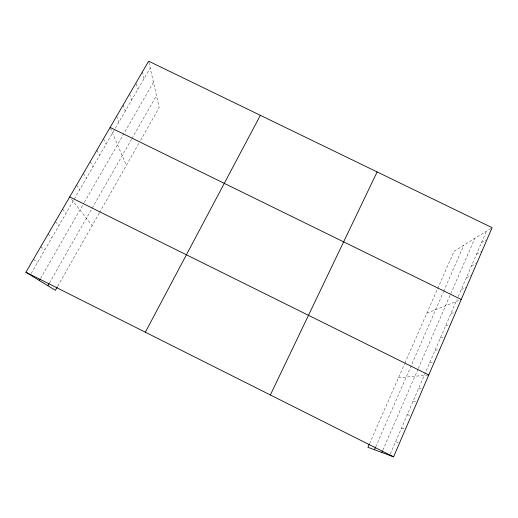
<?xml version="1.0" encoding="UTF-8"?>
<svg xmlns="http://www.w3.org/2000/svg" width="518" height="518" viewBox="0 0 518 518"><rect width="100%" height="100%" fill="white"/><g stroke="black" fill="none" stroke-linecap="round" stroke-linejoin="round"><path stroke-width="0.39" stroke-dasharray="2.59 1.94" d="M390.345 453.962L457.005 299.43M458.216 296.613L486.441 231.183M382.77 450.304L417.994 369.198M418.298 368.499L474.786 238.416M375.718 446.82L443.272 292.23M443.589 291.511L463.811 245.228M369.535 443.609L404.552 363.921M404.875 363.196L437.334 289.316M437.665 288.578L454.046 251.288L491.472 228.062M57.718 286.208L99.119 213.319M99.501 212.645L139.025 143.065M140.592 140.307L159.181 107.582L148.64 61.169M49.398 283.016L131.475 139.374M131.863 138.701L156.468 95.642M40.521 278.509L83.935 203.043M84.33 202.35L153.425 82.252M31.119 273.556L114.938 128.904M115.339 128.218L150.201 68.059M481.481 242.677L486.363 239.808M476.482 254.267L481.973 251.224M471.445 265.941L476.851 263.144M466.368 277.713L471.684 275.162M461.253 289.581L466.472 287.276M426.845 313.196L461.221 299.495M450.893 313.597L455.924 311.817M445.648 325.757L450.589 324.236M440.365 338.008L445.202 336.758M435.029 350.369L439.776 349.385M429.662 362.827L434.298 362.121M398.465 377.777L428.023 375.032M418.615 388.435L423.044 388.312M412.937 401.599L417.255 401.774M407.206 414.873L411.415 415.358M401.431 428.263L405.523 429.059M395.61 441.77L399.579 442.884M33.359 259.414L37.587 262.399M40.754 246.697L44.801 249.948M48.083 234.091L51.955 237.607M55.348 221.594L59.046 225.369M62.555 209.207L66.077 213.228M71.613 199.365L92.165 225.563M76.573 185.094L79.766 189.607M83.398 173.368L86.428 178.114M90.158 161.733L93.033 166.712M96.866 150.201L99.585 155.4M103.522 138.753L106.086 144.179M110.425 128.108L126.366 165.346M116.673 116.142L118.939 122.002M123.167 104.973L125.291 111.046M129.61 93.894L131.591 100.175M136.208 83.618L137.84 89.381M142.346 71.989L144.043 78.678"/><path stroke-width="0.78" d="M369.211 444.347L367.916 447.299L393.583 456.831L492.1 227.667L148.64 61.169L25.9 272.241L55.374 290.326L57.33 286.894M381.831 452.467L382.459 451.023M374.449 449.721L375.401 447.546M270.357 394.969L377.117 171.931M145.357 332.213L260.353 115.326M47.857 285.716L49.009 283.689M39.368 280.503L40.132 279.176M110.12 127.402L461.221 299.495M69.697 196.918L428.781 374.967M25.9 272.241L393.583 456.831"/></g></svg>
